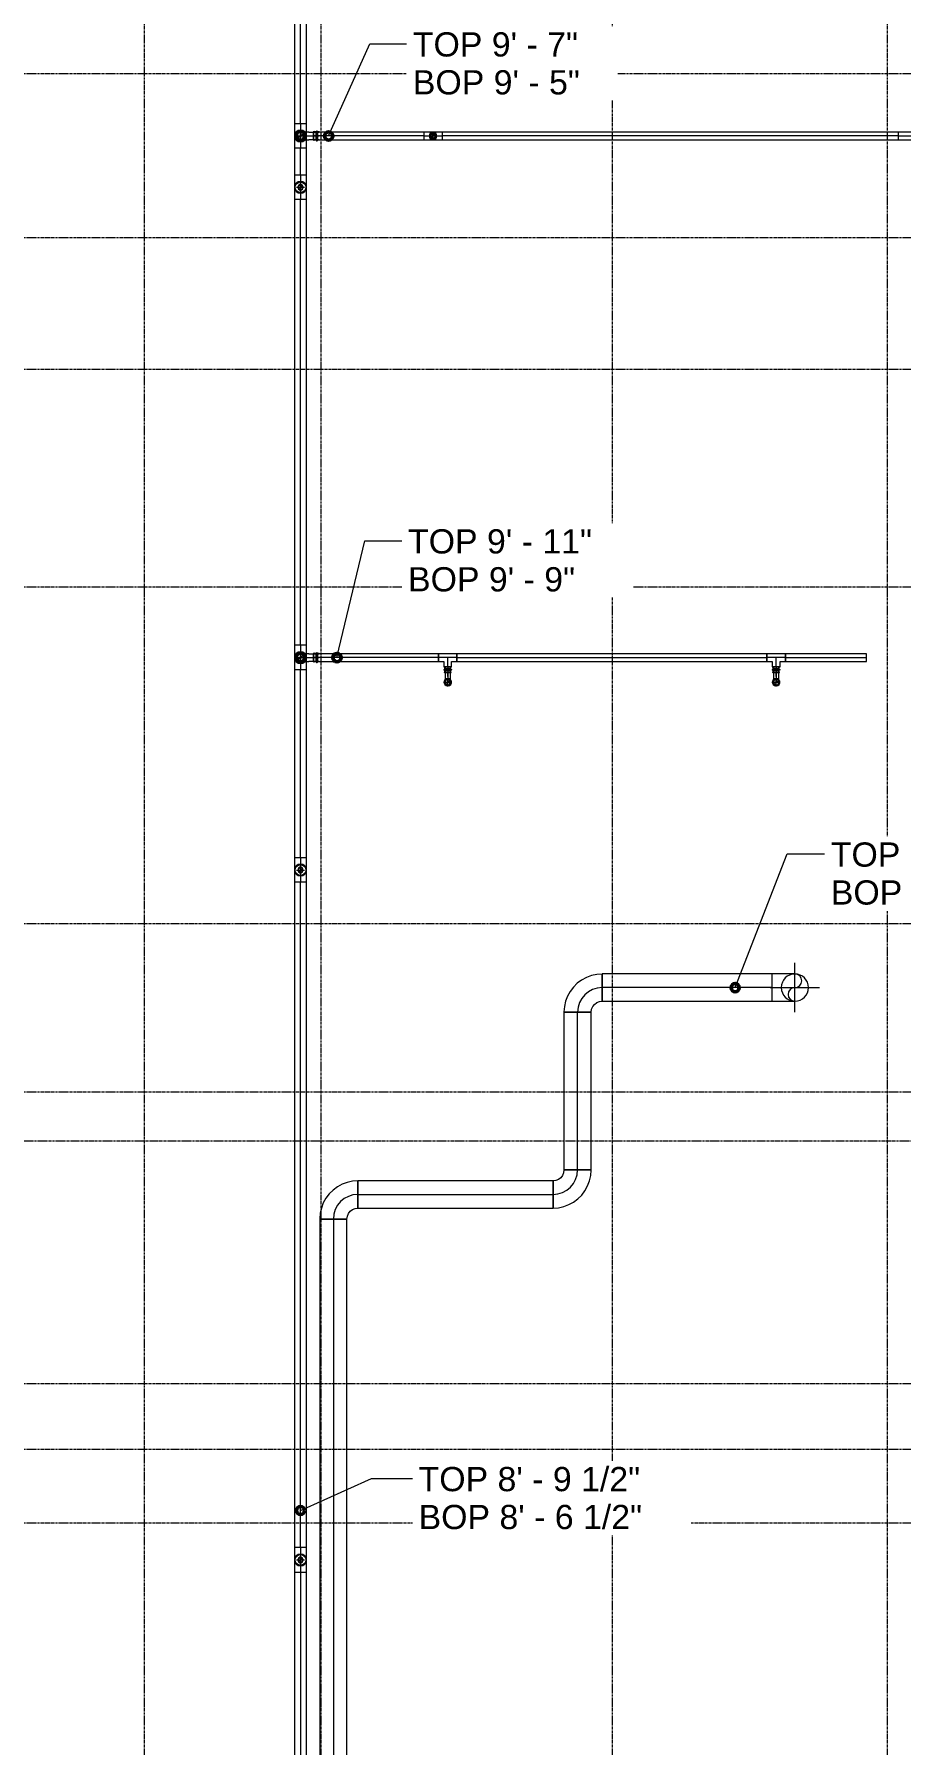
# Model space of a CAD drawing. Header units: inches. Extents: x -3679 to 241, y -496 to 1784.
# Drawn here: x -3081.8 to -2870.7, y 405 to 821.5 of the extents above; entities that cross this region are included whole.
import ezdxf

# ---------------------------------------------------------------- set-up
doc = ezdxf.new("R2010")
doc.units = ezdxf.units.IN
doc.header["$MEASUREMENT"] = 0
doc.linetypes.add('Grid Line', pattern=[0.875, 0.5, -0.125, 0.125, -0.125])
for name, color, linetype, lineweight in [('G-ANNO-DIMS', 111, 'Continuous', 9), ('P-PIPE', 3, 'Continuous', 9), ('P-PIPE-CNTR', 3, 'Continuous', 9), ('S-GRID', 1, 'Continuous', 9)]:
    doc.layers.add(name, color=color, linetype=linetype, lineweight=lineweight)
doc.styles.add('Arial_1', font='arial.ttf', dxfattribs={"height": 5.901198})

# ---------------------------------------------------------------- blocks, each defined once
blk = doc.blocks.new('Elbow - Welded - Generic - Standard-1121388-MAIN LEVEL')
at = {"layer": 'P-PIPE'}
for p, q in [((3.31, 5.98), (-3.31, 5.98)), ((-3.31, 5.98), (3.31, 5.98)), ((-5.98, -3.31), (-5.98, 3.31)), ((-5.98, 3.31), (-5.98, -3.31))]:
    blk.add_line(p, q, dxfattribs=at)
at = {"layer": 'P-PIPE', "flags": 128}
for points in [[(-3.31, 5.98), (-3.41, 5.28), (-3.68, 4.63), (-4.11, 4.08), (-4.68, 3.65), (-5.33, 3.39), (-5.98, 3.31)], [(-5.98, -3.31), (-4.67, -3.22), (-3.38, -2.94), (-2.14, -2.48), (-0.98, -1.85), (0.08, -1.07), (1.01, -0.14), (1.81, 0.91), (2.45, 2.07), (2.92, 3.3), (3.21, 4.59), (3.31, 5.9), (3.31, 5.98)]]:
    blk.add_lwpolyline(points, dxfattribs=at)
blk = doc.blocks.new('Transition - Generic - Plumbing-CW-1127470-MAIN LEVEL')
at = {"layer": 'P-PIPE'}
for radius, start, end in [(1.3125, 0, 180), (1.3125, 180, 0), (0.5625, 0, 180), (0.5625, 180, 0)]:
    blk.add_arc((-531.75, 313.742802), radius, start, end, dxfattribs=at)
blk = doc.blocks.new('Victaulic-VicPress316-Elbow 90-45deg Style P568_P571 - Standard-V5-MAIN LEVEL')
at = {"layer": 'P-PIPE'}
for p, q in [((-559.33, 302.52), (-559.33, 302.18)), ((-559.33, 301.89), (-559.33, 301.44)), ((-559.22, 302.52), (-559.22, 301.22)), ((-559.22, 301.33), (-559.22, 300.39)), ((-558.56, 301.33), (-559.22, 301.33)), ((-559.22, 301.33), (-558.56, 301.33)), ((-558.56, 302.52), (-558.56, 302.52)), ((-558.56, 302.52), (-558.56, 302.52)), ((-558.56, 302.52), (-558.56, 302.52)), ((-558.56, 302.52), (-558.56, 302.52)), ((-558.56, 302.18), (-558.56, 302.18)), ((-558.56, 302.18), (-558.56, 302.18)), ((-558.56, 301.89), (-558.56, 301.89)), ((-558.56, 301.89), (-558.56, 301.89)), ((-557.9, 301.33), (-558.56, 301.33)), ((-558.56, 301.33), (-557.9, 301.33)), ((-558.56, 300.39), (-558.56, 301.33)), ((-558.56, 301.22), (-558.56, 301.22)), ((-558.56, 301.22), (-558.56, 301.22)), ((-558.56, 300.39), (-558.56, 299)), ((-557.9, 301.22), (-557.9, 302.52)), ((-557.9, 300.39), (-557.9, 301.33)), ((-557.79, 302.18), (-557.79, 302.52)), ((-557.79, 301.44), (-557.79, 301.89)), ((-558.56, 299), (-558.56, 299))]:
    blk.add_line(p, q, dxfattribs=at)
at = {"layer": 'P-PIPE', "flags": 128}
for points in [[(-559.33, 301.89), (-559.45, 301.96), (-559.46, 302.1), (-559.35, 302.18), (-559.33, 302.18)], [(-558.56, 299.91), (-558.96, 299.82), (-559.28, 299.56), (-559.45, 299.19), (-559.45, 298.78), (-559.26, 298.42), (-558.93, 298.17), (-558.56, 298.09)], [(-559.33, 302.18), (-559.23, 302.18), (-558.98, 302.18), (-558.63, 302.18), (-558.56, 302.18)], [(-558.56, 302.18), (-558.92, 302.18), (-559.2, 302.18), (-559.32, 302.18), (-559.33, 302.18)], [(-559.33, 301.89), (-559.23, 301.89), (-558.98, 301.89), (-558.63, 301.89), (-558.56, 301.89)], [(-558.56, 301.89), (-558.92, 301.89), (-559.2, 301.89), (-559.32, 301.89), (-559.33, 301.89)], [(-559.22, 301.22), (-559.33, 301.41), (-559.33, 301.44)], [(-559.22, 300.39), (-559.22, 299.89), (-559.22, 299.46), (-559.22, 299.15), (-559.22, 299.01), (-559.22, 299)], [(-557.79, 302.18), (-557.89, 302.18), (-558.14, 302.18), (-558.49, 302.18), (-558.56, 302.18)], [(-558.56, 302.18), (-558.2, 302.18), (-557.92, 302.18), (-557.8, 302.18), (-557.79, 302.18)], [(-557.79, 301.89), (-557.89, 301.89), (-558.14, 301.89), (-558.49, 301.89), (-558.56, 301.89)], [(-558.56, 301.89), (-558.2, 301.89), (-557.92, 301.89), (-557.8, 301.89), (-557.79, 301.89)], [(-558.56, 298.09), (-558.16, 298.18), (-557.84, 298.44), (-557.67, 298.81), (-557.67, 299.22), (-557.86, 299.58), (-558.19, 299.83), (-558.56, 299.91)], [(-557.79, 301.44), (-557.88, 301.24), (-557.9, 301.22)], [(-557.9, 299), (-557.9, 299.09), (-557.9, 299.36), (-557.9, 299.76), (-557.9, 300.25), (-557.9, 300.39)], [(-557.79, 302.18), (-557.67, 302.11), (-557.66, 301.98), (-557.77, 301.89), (-557.79, 301.89)], [(-558.56, 299.77), (-558.92, 299.67), (-559.2, 299.42), (-559.32, 299.07), (-559.26, 298.7), (-559.04, 298.4), (-558.69, 298.25), (-558.56, 298.23)], [(-558.56, 298.23), (-558.2, 298.33), (-557.92, 298.58), (-557.8, 298.93), (-557.86, 299.3), (-558.08, 299.6), (-558.43, 299.75), (-558.56, 299.77)]]:
    blk.add_lwpolyline(points, dxfattribs=at)
at = {"layer": 'P-PIPE'}
for radius, start, end in [(0.767, 90, 270), (0.767, 90, 270), (0.767, 90, 270), (0.658, 90, 270), (0.658, 90, 270), (0.658, 90, 180), (0.658, 180, 270), (0.767, 270, 90), (0.767, 270, 90), (0.767, 270, 90), (0.658, 270, 90), (0.658, 270, 90), (0.658, 0, 90), (0.658, 270, 0)]:
    blk.add_arc((-558.56, 299), radius, start, end, dxfattribs=at)
blk = doc.blocks.new('Transition - Generic - Plumbing-CW-1022941-MAIN LEVEL')
at = {"layer": 'P-PIPE'}
for radius, start, end in [(0.8125, 90, 270), (0.5625, 90, 270), (0.8125, 270, 90), (0.5625, 270, 90)]:
    blk.add_arc((-1197, 38.637308), radius, start, end, dxfattribs=at)
blk = doc.blocks.new('Transition - Generic - Plumbing-CW-1126388-MAIN LEVEL')
at = {"layer": 'P-PIPE'}
for radius, start, end in [(1.3125, 0, 180), (1.3125, 180, 0), (0.8125, 0, 180), (0.8125, 180, 0)]:
    blk.add_arc((-182.12, 313.742802), radius, start, end, dxfattribs=at)
blk = doc.blocks.new('Victaulic-VicPress316-Elbow 90-45deg Style P568_P571 - Standard-V3-MAIN LEVEL')
at = {"layer": 'P-PIPE'}
for p, q in [((-201.6, 167.03), (-201.6, 167.03)), ((-201.6, 167.03), (-201.6, 165.02)), ((-202.65, 163.74), (-202.65, 163.18)), ((-202.65, 162.86), (-202.65, 162.48)), ((-202.55, 165.02), (-202.55, 163.85)), ((-202.55, 163.96), (-202.55, 162.48)), ((-202.55, 163.85), (-201.6, 163.85)), ((-201.6, 163.85), (-202.55, 163.85)), ((-201.6, 165.02), (-201.6, 163.85)), ((-201.6, 163.96), (-201.6, 163.96)), ((-201.6, 163.96), (-201.6, 163.96)), ((-201.6, 163.85), (-200.65, 163.85)), ((-200.65, 163.85), (-201.6, 163.85)), ((-201.6, 163.18), (-201.6, 163.18)), ((-201.6, 163.18), (-201.6, 163.18)), ((-201.6, 162.86), (-201.6, 162.86)), ((-201.6, 162.86), (-201.6, 162.86)), ((-201.6, 162.48), (-201.6, 162.48)), ((-201.6, 162.48), (-201.6, 162.48)), ((-201.6, 162.48), (-201.6, 162.48)), ((-201.6, 162.48), (-201.6, 162.48)), ((-200.65, 163.85), (-200.65, 165.02)), ((-200.65, 162.48), (-200.65, 163.96)), ((-200.54, 163.18), (-200.54, 163.74)), ((-200.54, 162.48), (-200.54, 162.86))]:
    blk.add_line(p, q, dxfattribs=at)
at = {"layer": 'P-PIPE', "flags": 128}
for points in [[(-201.6, 168.25), (-202.06, 168.16), (-202.46, 167.9), (-202.72, 167.5), (-202.82, 167.04), (-202.73, 166.57), (-202.47, 166.17), (-202.07, 165.9), (-201.61, 165.81), (-201.6, 165.81)], [(-202.55, 167.03), (-202.45, 167.44), (-202.19, 167.77), (-201.82, 167.95), (-201.6, 167.98)], [(-201.6, 166.08), (-202, 166.17), (-202.33, 166.43), (-202.52, 166.81), (-202.55, 167.03)], [(-202.55, 165.02), (-202.55, 165.62), (-202.55, 166.17), (-202.55, 166.61), (-202.55, 166.91), (-202.55, 167.03), (-202.55, 167.03)], [(-201.6, 165.81), (-201.13, 165.9), (-200.73, 166.16), (-200.47, 166.56), (-200.37, 167.02), (-200.46, 167.49), (-200.72, 167.89), (-201.12, 168.16), (-201.58, 168.25), (-201.6, 168.25)], [(-201.6, 167.98), (-201.19, 167.89), (-200.86, 167.63), (-200.67, 167.25), (-200.65, 167.03)], [(-200.65, 167.03), (-200.74, 166.62), (-201, 166.29), (-201.37, 166.11), (-201.6, 166.08)], [(-200.65, 167.03), (-200.65, 166.94), (-200.65, 166.67), (-200.65, 166.24), (-200.65, 165.71), (-200.65, 165.11), (-200.65, 165.02)], [(-202.65, 162.86), (-202.79, 162.93), (-202.8, 163.09), (-202.68, 163.18), (-202.65, 163.18)], [(-202.65, 163.74), (-202.57, 163.94), (-202.55, 163.96)], [(-202.65, 163.18), (-202.56, 163.18), (-202.3, 163.18), (-201.92, 163.18), (-201.6, 163.18)], [(-201.6, 163.18), (-202.03, 163.18), (-202.38, 163.18), (-202.6, 163.18), (-202.65, 163.18)], [(-202.65, 162.86), (-202.56, 162.86), (-202.3, 162.86), (-201.92, 162.86), (-201.6, 162.86)], [(-201.6, 162.86), (-202.03, 162.86), (-202.38, 162.86), (-202.6, 162.86), (-202.65, 162.86)], [(-200.54, 163.18), (-200.63, 163.18), (-200.89, 163.18), (-201.27, 163.18), (-201.6, 163.18)], [(-201.6, 163.18), (-201.16, 163.18), (-200.81, 163.18), (-200.59, 163.18), (-200.54, 163.18)], [(-200.54, 162.86), (-200.63, 162.86), (-200.89, 162.86), (-201.27, 162.86), (-201.6, 162.86)], [(-201.6, 162.86), (-201.16, 162.86), (-200.81, 162.86), (-200.59, 162.86), (-200.54, 162.86)], [(-200.65, 163.96), (-200.54, 163.77), (-200.54, 163.74)], [(-200.54, 163.18), (-200.4, 163.11), (-200.39, 162.95), (-200.51, 162.86), (-200.54, 162.86)]]:
    blk.add_lwpolyline(points, dxfattribs=at)
at = {"layer": 'P-PIPE'}
for radius, start, end in [(1.06, 90, 270), (1.06, 90, 270), (1.06, 90, 270), (0.95, 90, 270), (0.95, 90, 270), (0.95, 90, 180), (0.95, 180, 270), (1.06, 270, 90), (1.06, 270, 90), (1.06, 270, 90), (0.95, 270, 90), (0.95, 270, 90), (0.95, 0, 90), (0.95, 270, 0)]:
    blk.add_arc((-201.6, 167.03), radius, start, end, dxfattribs=at)

msp = doc.modelspace()

# ---------------------------------------------------------------- linework, layer by layer
at = {"layer": 'G-ANNO-DIMS'}
for p, q in [((-3010.08, 796.75), (-3000.08, 819.2)), ((-3000.08, 819.2), (-2991.07, 819.2)), ((-3008.07, 669.73), (-3001.28, 698.18)), ((-3001.28, 698.18), (-2992.24, 698.18)), ((-2911.04, 589.37), (-2898.4, 621.92)), ((-2898.4, 621.92), (-2889.24, 621.92)), ((-3016.94, 462.03), (-2999.63, 469.84)), ((-2999.63, 469.84), (-2989.67, 469.84))]:
    msp.add_line(p, q, dxfattribs=at)
at = {"layer": 'G-ANNO-DIMS', "lineweight": 50}
for centre in [(-3010.08, 796.75), (-3008.07, 669.73), (-2911.04, 589.37), (-3016.94, 462.03)]:
    msp.add_circle(centre, 1, dxfattribs=at)
at = {"layer": 'P-PIPE'}
for p, q in [((-3018.37, 831.53), (-3018.37, 799.74)), ((-3015.5, 799.74), (-3015.5, 831.53)), ((-3015.5, 799.74), (-3018.37, 799.74)), ((-3018.37, 799.74), (-3018.37, 793.76)), ((-3015.5, 793.76), (-3015.5, 799.74)), ((-2986.9, 797.7), (-3013.76, 797.7)), ((-3013.76, 797.7), (-3013.76, 795.8)), ((-3013.76, 795.8), (-2986.9, 795.8)), ((-2986.9, 797.7), (-2986.9, 795.8)), ((-2982.41, 797.7), (-2986.9, 797.7)), ((-2986.9, 795.8), (-2982.41, 795.8)), ((-2871.31, 797.7), (-2982.41, 797.7)), ((-2982.41, 797.7), (-2982.41, 795.8)), ((-2982.41, 795.8), (-2871.31, 795.8)), ((-2866.82, 797.7), (-2871.31, 797.7)), ((-2871.31, 797.7), (-2871.31, 795.8)), ((-2871.31, 795.8), (-2866.82, 795.8)), ((-3018.37, 793.76), (-3018.37, 787.24)), ((-3015.5, 793.76), (-3018.37, 793.76)), ((-3015.5, 787.24), (-3015.5, 793.76)), ((-3018.37, 787.24), (-3018.37, 781.26)), ((-3015.5, 787.24), (-3018.37, 787.24)), ((-3015.5, 781.26), (-3015.5, 787.24)), ((-3018.37, 781.26), (-3018.37, 672.72)), ((-3015.5, 781.26), (-3018.37, 781.26)), ((-3015.5, 672.72), (-3015.5, 781.26)), ((-3015.5, 672.72), (-3018.37, 672.72)), ((-3018.37, 672.72), (-3018.37, 666.74)), ((-3015.5, 666.74), (-3015.5, 672.72)), ((-2983.31, 670.68), (-3013.76, 670.68)), ((-3013.76, 670.68), (-3013.76, 668.78)), ((-2978.82, 670.68), (-2983.31, 670.68)), ((-2983.31, 668.78), (-2983.31, 670.68)), ((-2983.31, 670.68), (-2983.31, 668.78)), ((-2983.31, 670.68), (-2983.31, 668.78)), ((-2978.82, 668.78), (-2978.82, 670.68)), ((-2978.82, 670.68), (-2978.82, 668.78)), ((-2903.31, 670.68), (-2978.82, 670.68)), ((-2978.82, 668.78), (-2978.82, 670.68)), ((-2898.82, 670.68), (-2903.31, 670.68)), ((-2903.31, 668.78), (-2903.31, 670.68)), ((-2903.31, 670.68), (-2903.31, 668.78)), ((-2903.31, 668.78), (-2903.31, 670.68)), ((-2879.07, 670.68), (-2898.82, 670.68)), ((-2898.82, 668.78), (-2898.82, 670.68)), ((-2898.82, 668.78), (-2898.82, 670.68)), ((-2898.82, 670.68), (-2898.82, 668.78)), ((-2879.07, 668.78), (-2879.07, 670.68)), ((-3018.37, 666.74), (-3018.37, 620.99)), ((-3015.5, 666.74), (-3018.37, 666.74)), ((-3015.5, 620.99), (-3015.5, 666.74)), ((-3013.76, 668.78), (-2983.31, 668.78)), ((-2983.31, 668.78), (-2982.02, 668.78)), ((-2982.02, 668.78), (-2982.02, 667.49)), ((-2980.12, 667.49), (-2982.02, 667.49)), ((-2982.02, 667.49), (-2980.12, 667.49)), ((-2981.88, 667.49), (-2981.63, 667.08)), ((-2981.72, 667.08), (-2981.72, 666.06)), ((-2981.72, 667.08), (-2980.41, 667.08)), ((-2980.5, 667.08), (-2980.25, 667.49)), ((-2980.41, 666.06), (-2980.41, 667.08)), ((-2980.12, 668.78), (-2978.82, 668.78)), ((-2980.12, 667.49), (-2980.12, 668.78)), ((-2978.82, 668.78), (-2903.31, 668.78)), ((-2903.31, 668.78), (-2902.02, 668.78)), ((-2902.02, 668.78), (-2902.02, 667.49)), ((-2900.12, 667.49), (-2902.02, 667.49)), ((-2902.02, 667.49), (-2900.12, 667.49)), ((-2901.88, 667.49), (-2901.63, 667.08)), ((-2901.72, 667.08), (-2901.72, 666.06)), ((-2901.72, 667.08), (-2900.41, 667.08)), ((-2900.5, 667.08), (-2900.25, 667.49)), ((-2900.41, 666.06), (-2900.41, 667.08)), ((-2900.12, 668.78), (-2898.82, 668.78)), ((-2900.12, 667.49), (-2900.12, 668.78)), ((-2898.82, 668.78), (-2879.07, 668.78)), ((-2981.72, 666.06), (-2980.41, 666.06)), ((-2901.72, 666.06), (-2900.41, 666.06)), ((-3018.37, 620.99), (-3018.37, 615.01)), ((-3015.5, 620.99), (-3018.37, 620.99)), ((-3015.5, 615.01), (-3015.5, 620.99)), ((-3018.37, 615.01), (-3018.37, 452.99)), ((-3015.5, 615.01), (-3018.37, 615.01)), ((-3015.5, 452.99), (-3015.5, 615.01)), ((-2902.13, 592.69), (-2943.45, 592.69)), ((-2943.45, 592.69), (-2943.45, 586.06)), ((-2896.5, 592.69), (-2902.13, 592.69)), ((-2902.13, 592.69), (-2902.13, 586.06)), ((-2952.75, 583.39), (-2952.75, 544.98)), ((-2946.12, 583.39), (-2952.75, 583.39)), ((-2946.12, 544.98), (-2946.12, 583.39)), ((-2943.45, 586.06), (-2902.13, 586.06)), ((-2902.13, 586.06), (-2896.5, 586.06)), ((-2955.42, 542.31), (-3002.95, 542.31)), ((-3002.95, 535.69), (-3002.95, 542.31)), ((-2955.42, 535.69), (-2955.42, 542.31)), ((-2946.12, 544.98), (-2952.75, 544.98)), ((-3002.95, 535.69), (-2955.42, 535.69)), ((-3012.25, 533.02), (-3012.25, 329.73)), ((-3012.25, 533.02), (-3005.62, 533.02)), ((-3005.62, 329.73), (-3005.62, 533.02)), ((-3015.5, 452.99), (-3018.37, 452.99)), ((-3018.37, 452.99), (-3018.37, 447.01)), ((-3015.5, 447.01), (-3015.5, 452.99)), ((-3018.37, 447.01), (-3018.37, 314.52)), ((-3018.37, 447.01), (-3015.5, 447.01)), ((-3015.5, 314.52), (-3015.5, 447.01))]:
    msp.add_line(p, q, dxfattribs=at)
for centre, radius, start, end in [((-3016.94, 796.75), 1.44, 90, 270), ((-3016.94, 796.75), 0.95, 0, 180), ((-3016.94, 796.75), 0.95, 180, 0), ((-3016.94, 796.28), 0.475, 90, 270), ((-3016.94, 796.75), 1.44, 270, 90), ((-3016.94, 797.23), 0.475, 270, 90), ((-2984.66, 796.75), 0.951, 0, 180), ((-2984.66, 796.75), 0.951, 180, 0), ((-2984.66, 796.75), 0.657, 0, 180), ((-2984.66, 796.75), 0.657, 180, 0), ((-2984.66, 796.42), 0.329, 90, 270), ((-2984.66, 797.08), 0.329, 270, 90), ((-3016.94, 784.25), 1.44, 90, 270), ((-3016.94, 784.25), 0.657, 0, 180), ((-3016.94, 784.25), 0.657, 180, 0), ((-3016.94, 783.92), 0.329, 90, 270), ((-3016.94, 784.25), 1.44, 270, 90), ((-3016.94, 784.58), 0.329, 270, 90), ((-3016.94, 669.73), 1.44, 90, 270), ((-3016.94, 669.73), 0.95, 0, 180), ((-3016.94, 669.73), 1.44, 270, 90), ((-3016.94, 670.2), 0.475, 270, 90), ((-3016.94, 669.73), 0.95, 180, 0), ((-3016.94, 669.25), 0.475, 90, 270), ((-2981.07, 663.73), 0.658, 0, 180), ((-2981.07, 663.73), 0.657, 180, 0), ((-2981.07, 663.4), 0.329, 90, 270), ((-2981.07, 664.06), 0.329, 270, 90), ((-2901.07, 663.73), 0.657, 0, 180), ((-2901.07, 663.73), 0.657, 180, 0), ((-2901.07, 663.4), 0.329, 90, 270), ((-2901.07, 664.06), 0.329, 270, 90), ((-3016.94, 618), 1.44, 90, 270), ((-3016.94, 618), 0.657, 0, 180), ((-3016.94, 618), 0.657, 180, 0), ((-3016.94, 617.67), 0.329, 90, 270), ((-3016.94, 618), 1.44, 270, 90), ((-3016.94, 618.33), 0.329, 270, 90), ((-2896.5, 589.37), 3.31, 0, 180), ((-2896.5, 589.37), 3.31, 0, 180), ((-2896.5, 589.37), 3.31, 0, 180), ((-2896.5, 589.37), 3.31, 0, 180), ((-2896.5, 591.03), 1.66, 270, 90), ((-2896.5, 589.37), 3.31, 180, 0), ((-2896.5, 589.37), 3.31, 180, 0), ((-2896.5, 589.37), 3.31, 180, 0), ((-2896.5, 589.37), 3.31, 180, 0), ((-2896.5, 587.72), 1.66, 90, 270), ((-3016.94, 450), 1.44, 90, 270), ((-3016.94, 450), 0.657, 0, 180), ((-3016.94, 450), 0.657, 180, 0), ((-3016.94, 449.67), 0.329, 90, 270), ((-3016.94, 450), 1.44, 270, 90), ((-3016.94, 450.33), 0.329, 270, 90)]:
    msp.add_arc(centre, radius, start, end, dxfattribs=at)
at = {"layer": 'P-PIPE-CNTR'}
for p, q in [((-3016.94, 799.74), (-3016.94, 831.53)), ((-3016.94, 799.74), (-3016.94, 831.53)), ((-3018.44, 796.75), (-3015.44, 796.75)), ((-3016.94, 799.74), (-3016.94, 793.76)), ((-3016.94, 795.25), (-3016.94, 798.25)), ((-3016.94, 796.75), (-3014.92, 796.75)), ((-3014.92, 796.75), (-3013.76, 796.75)), ((-3014.92, 796.75), (-3012.39, 796.75)), ((-2986.9, 796.75), (-3013.76, 796.75)), ((-2986.9, 796.75), (-3013.76, 796.75)), ((-2986.9, 796.75), (-2982.41, 796.75)), ((-2985.66, 796.75), (-2983.66, 796.75)), ((-2984.66, 795.75), (-2984.66, 797.75)), ((-2871.31, 796.75), (-2982.41, 796.75)), ((-2871.31, 796.75), (-2982.41, 796.75)), ((-2871.31, 796.75), (-2866.82, 796.75)), ((-3016.94, 787.24), (-3016.94, 793.76)), ((-3016.94, 787.24), (-3016.94, 793.76)), ((-3017.94, 784.25), (-3015.94, 784.25)), ((-3016.94, 787.24), (-3016.94, 781.26)), ((-3016.94, 783.25), (-3016.94, 785.25)), ((-3016.94, 672.72), (-3016.94, 781.26)), ((-3016.94, 672.72), (-3016.94, 781.26)), ((-3016.94, 672.72), (-3016.94, 666.74)), ((-3016.94, 668.23), (-3016.94, 671.23)), ((-3018.44, 669.73), (-3015.44, 669.73)), ((-3016.94, 669.73), (-3014.92, 669.73)), ((-3016.94, 620.99), (-3016.94, 666.74)), ((-3016.94, 620.99), (-3016.94, 666.74)), ((-3014.92, 669.73), (-3013.76, 669.73)), ((-3014.92, 669.73), (-3012.39, 669.73)), ((-2983.31, 669.73), (-3013.76, 669.73)), ((-2983.31, 669.73), (-3013.76, 669.73)), ((-2978.82, 669.73), (-2983.31, 669.73)), ((-2981.07, 667.49), (-2981.07, 669.73)), ((-2981.07, 667.49), (-2981.07, 667.08)), ((-2981.07, 667.08), (-2981.07, 666.06)), ((-2981.07, 667.08), (-2981.07, 666.06)), ((-2978.82, 669.73), (-2903.31, 669.73)), ((-2978.82, 669.73), (-2903.31, 669.73)), ((-2898.82, 669.73), (-2903.31, 669.73)), ((-2901.07, 667.49), (-2901.07, 669.73)), ((-2901.07, 667.49), (-2901.07, 667.08)), ((-2901.07, 667.08), (-2901.07, 666.06)), ((-2901.07, 667.08), (-2901.07, 666.06)), ((-2898.82, 669.73), (-2879.07, 669.73)), ((-2898.82, 669.73), (-2879.07, 669.73)), ((-2982.07, 663.73), (-2980.07, 663.73)), ((-2981.07, 666.06), (-2981.07, 665.12)), ((-2981.07, 665.12), (-2981.07, 663.73)), ((-2981.07, 662.73), (-2981.07, 664.73)), ((-2902.07, 663.73), (-2900.07, 663.73)), ((-2901.07, 666.06), (-2901.07, 665.12)), ((-2901.07, 665.12), (-2901.07, 663.73)), ((-2901.07, 662.73), (-2901.07, 664.73)), ((-3016.94, 620.99), (-3016.94, 615.01)), ((-3017.94, 618), (-3015.94, 618)), ((-3016.94, 617), (-3016.94, 619)), ((-3016.94, 452.99), (-3016.94, 615.01)), ((-3016.94, 452.99), (-3016.94, 615.01)), ((-2896.5, 583.37), (-2896.5, 595.37)), ((-2896.5, 583.37), (-2896.5, 595.37)), ((-2902.13, 589.37), (-2943.45, 589.37)), ((-2902.13, 589.37), (-2943.45, 589.37)), ((-2902.5, 589.37), (-2890.5, 589.37)), ((-2902.5, 589.37), (-2890.5, 589.37)), ((-2902.13, 589.37), (-2896.5, 589.37)), ((-2949.44, 544.98), (-2949.44, 583.39)), ((-2949.44, 544.98), (-2949.44, 583.39)), ((-3002.95, 539), (-2955.42, 539)), ((-3002.95, 539), (-2955.42, 539)), ((-3008.94, 533.02), (-3008.94, 329.73)), ((-3008.94, 533.02), (-3008.94, 329.73)), ((-3017.94, 450), (-3015.94, 450)), ((-3016.94, 452.99), (-3016.94, 447.01)), ((-3016.94, 449), (-3016.94, 451)), ((-3016.94, 447.01), (-3016.94, 314.52)), ((-3016.94, 447.01), (-3016.94, 314.52))]:
    msp.add_line(p, q, dxfattribs=at)
for centre, start, end in [((-2943.45, 583.39), 90, 180), ((-2955.42, 544.98), 270, 0), ((-3002.95, 533.02), 90, 180)]:
    msp.add_arc(centre, 5.98, start, end, dxfattribs=at)
at = {"layer": 'S-GRID', "linetype": 'Grid Line'}
for p, q in [((-3055, 1771.74), (-3055, -484.26)), ((-3012, 1771.74), (-3012, -484.26)), ((-2941, 1771.74), (-2941, -484.26)), ((-2874, 1771.74), (-2874, -484.26)), ((-3666.39, 812), (228, 812)), ((-3666.39, 772), (228, 772)), ((-3666.39, 740), (228, 740)), ((-3666.39, 687), (228, 687)), ((-3666.39, 605), (228, 605)), ((-3666.39, 564), (228, 564)), ((228, 552), (-3666.39, 552)), ((-3666.39, 493), (228, 493)), ((-3666.39, 477), (228, 477)), ((-3666.39, 459), (228, 459))]:
    msp.add_line(p, q, dxfattribs=at)

# ---------------------------------------------------------------- block references
at = {"layer": 'P-PIPE'}
for name, p, rotation in [('Transition - Generic - Plumbing-CW-1126388-MAIN LEVEL', (-2703.19, 978.87), 90), ('Transition - Generic - Plumbing-CW-1126388-MAIN LEVEL', (-2703.19, 851.85), 90), ('Elbow - Welded - Generic - Standard-1121388-MAIN LEVEL', (-2949.44, 589.37), 180), ('Elbow - Welded - Generic - Standard-1121388-MAIN LEVEL', (-3008.94, 539), 180)]:
    msp.add_blockref(name, p, dxfattribs=dict(at, rotation=rotation))
at = {"layer": 'P-PIPE', "extrusion": (0, 0, -1)}
for name, p, rotation in [('Victaulic-VicPress316-Elbow 90-45deg Style P568_P571 - Standard-V3-MAIN LEVEL', (2849.91, 595.15), 270), ('Transition - Generic - Plumbing-CW-1022941-MAIN LEVEL', (2946.02, -400.25), 270), ('Transition - Generic - Plumbing-CW-1127470-MAIN LEVEL', (2485.19, 1097.99), 180), ('Victaulic-VicPress316-Elbow 90-45deg Style P568_P571 - Standard-V3-MAIN LEVEL', (2849.91, 468.13), 270), ('Transition - Generic - Plumbing-CW-1127470-MAIN LEVEL', (2485.19, 931.74), 180), ('Transition - Generic - Plumbing-CW-1127470-MAIN LEVEL', (2485.19, 763.74), 180)]:
    msp.add_blockref(name, p, dxfattribs=dict(at, rotation=rotation))
at = {"layer": 'P-PIPE'}
for name, p in [('Victaulic-VicPress316-Elbow 90-45deg Style P568_P571 - Standard-V5-MAIN LEVEL', (-2422.51, 364.73)), ('Victaulic-VicPress316-Elbow 90-45deg Style P568_P571 - Standard-V5-MAIN LEVEL', (-2342.51, 364.73)), ('Elbow - Welded - Generic - Standard-1121388-MAIN LEVEL', (-2949.44, 539))]:
    msp.add_blockref(name, p, dxfattribs=at)

# ---------------------------------------------------------------- next in the draw order: texts
at = {"layer": 'G-ANNO-DIMS', "char_height": 5.9012, "attachment_point": 1, "line_spacing_factor": 0.938532, "style": 'Arial_1', "bg_fill": 3, "box_fill_scale": 1.25, "bg_fill_color": 0, "bg_fill_transparency": 0}
for s, insert, width in [('TOP 9\' - 7"\\PBOP 9\' - 5"', (-2989.57, 822), 48.456), ('TOP 9\' - 11"\\PBOP 9\' - 9"', (-2990.74, 700.98), 53.352), ('TOP 10\' - 4 1/4"\\PBOP 9\' - 9 3/4"', (-2887.74, 624.72), 69.768), ('TOP 8\' - 9 1/2"\\PBOP 8\' - 6 1/2"', (-2988.17, 472.64), 64.872)]:
    msp.add_mtext(s, dxfattribs=dict(at, insert=insert, width=width))

doc.saveas('drawing.dxf')
